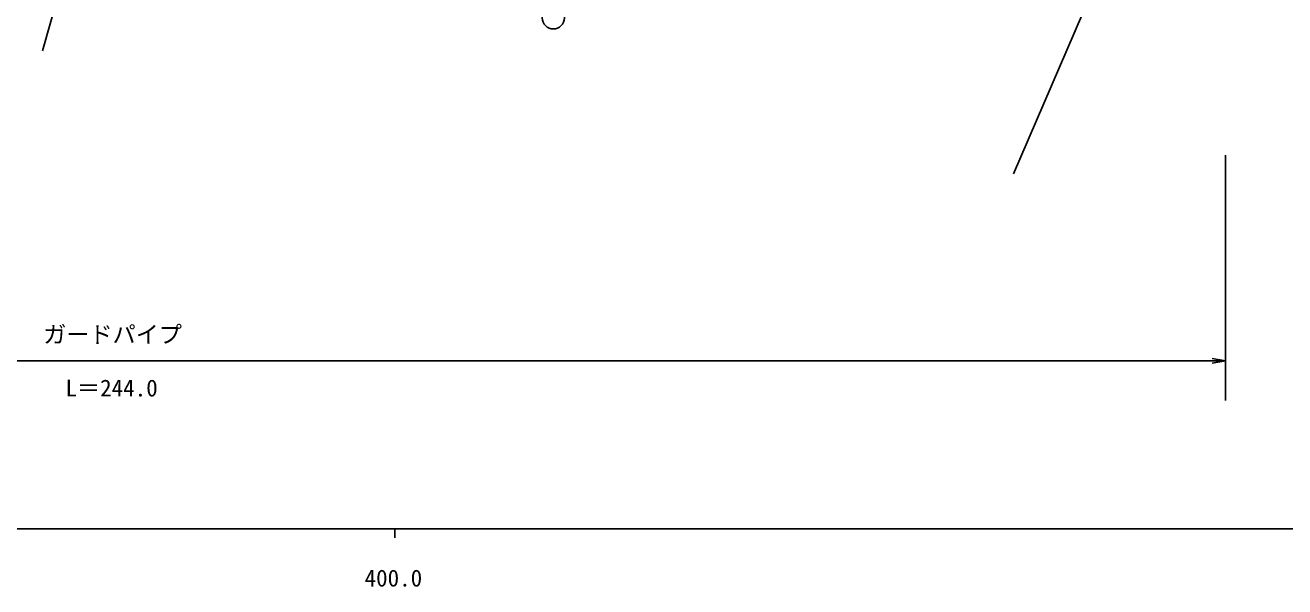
# Model space of a CAD drawing. Units: millimetres, scale not verified. Extents: x 40000 to 680000, y 20000 to 380000.
# Drawn here: x 428014 to 564276, y 198715 to 259486 of the extents above; entities that cross this region are included whole.
import ezdxf
from ezdxf.enums import TextEntityAlignment as Align

# ---------------------------------------------------------------- set-up
doc = ezdxf.new("R2010")
doc.units = ezdxf.units.MM
doc.header["$LTSCALE"] = 1000
for name, color, linetype, lineweight in [('M-BGD', 7, 'Continuous', 25), ('M-BMK-SRVR', 3, 'Continuous', 25), ('M-STR-STR3', 7, 'Continuous', 25), ('M-STR-STRC', 7, 'Continuous', 25), ('M-TTL-BAND', 7, 'Continuous', 25)]:
    doc.layers.add(name, color=color, linetype=linetype, lineweight=lineweight)
doc.styles.add('ＭＳ ゴシック', font='')
doc.styles.get('ＭＳ ゴシック').set_extended_font_data('MS Gothic')

# ---------------------------------------------------------------- blocks, each defined once
blk = doc.blocks.new('open_arrow')
at = {"color": 0, "linetype": 'Continuous', "lineweight": -2}
blk.add_lwpolyline([(7.5, 1.25), (0, 0), (7.5, -1.25)], dxfattribs=at)

msp = doc.modelspace()

# ---------------------------------------------------------------- linework, layer by layer
at = {"layer": 'M-BGD'}
msp.add_line((432196, 264901), (429888, 256709), dxfattribs=at)
at = {"layer": 'M-BMK-SRVR'}
msp.add_line((559956, 301481), (534938, 243386), dxfattribs=at)
at = {"layer": 'M-STR-STR3'}
for p, q in [((557848, 245412), (557848, 218872)), ((557848, 223164), (314407, 223164))]:
    msp.add_line(p, q, dxfattribs=at)
at = {"layer": 'M-STR-STRC'}
msp.add_circle((485146, 260283), 1200, dxfattribs=at)
at = {"layer": 'M-TTL-BAND'}
for p, q in [((40000, 205000), (579000, 205000)), ((468000, 205000), (468000, 204000))]:
    msp.add_line(p, q, dxfattribs=at)

# ---------------------------------------------------------------- block references
at = {"layer": 'M-STR-STR3', "xscale": 193, "yscale": 193, "rotation": 180}
msp.add_blockref('open_arrow', (557848, 223164), dxfattribs=at)

# ---------------------------------------------------------------- texts
at = {"layer": 'M-STR-STR3', "style": 'ＭＳ ゴシック'}
for s, p in [('ガードパイプ', (429968, 224559)), ('L＝244.0', (432370, 218761))]:
    msp.add_text(s, height=1833, dxfattribs=at).set_placement(p, align=Align.BOTTOM_LEFT)
at = {"layer": 'M-TTL-BAND', "style": 'ＭＳ ゴシック'}
msp.add_text('400.0', height=1833, dxfattribs=at).set_placement((467844, 198195), align=Align.BOTTOM_CENTER)

doc.saveas('drawing.dxf')
